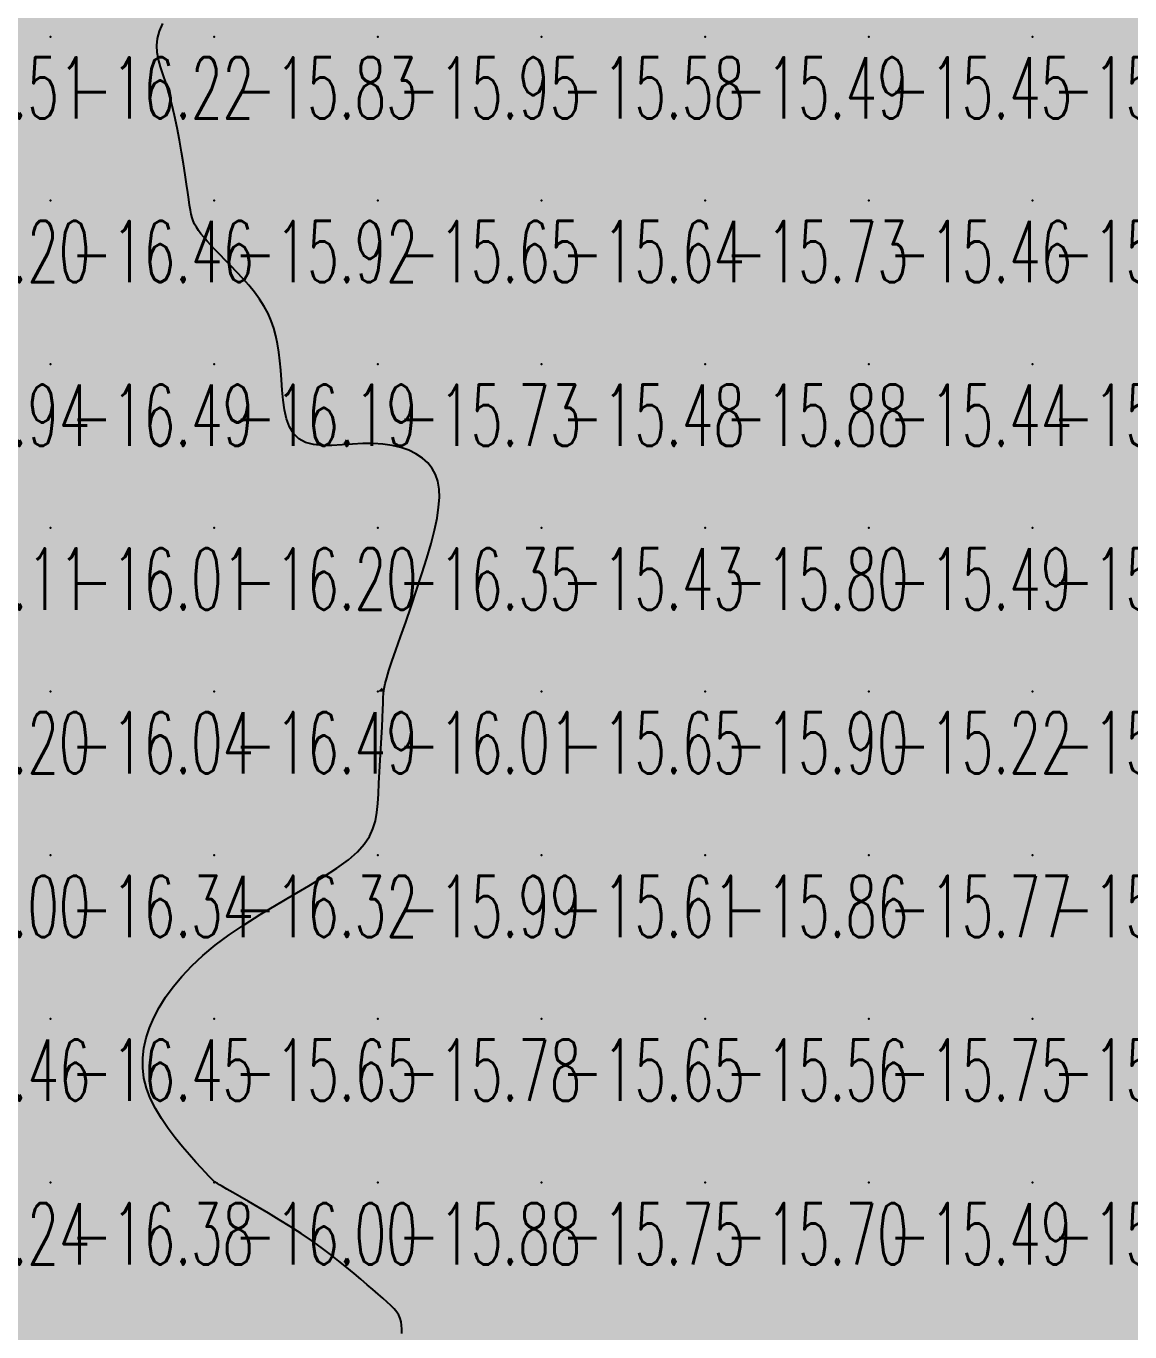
# Model space of a CAD drawing. Header units: millimetres. Extents: x 88261 to 90953, y 390274 to 392322.
# Drawn here: x 89508.8 to 89576.2, y 391338.1 to 391417.9 of the extents above; entities that cross this region are included whole.
import ezdxf
from ezdxf.enums import TextEntityAlignment as Align

# ---------------------------------------------------------------- set-up
doc = ezdxf.new("R2010")
doc.units = ezdxf.units.MM
doc.header["$LTSCALE"] = 25
for name, color, linetype in [('CN_03_00', 7, 'Continuous'), ('COTEAlt', 7, 'Continuous'), ('TN_COLORIAGE', 7, 'Continuous')]:
    doc.layers.add(name, color=color, linetype=linetype)
doc.styles.add('Simplex 1.0', font='Simplex.shx', dxfattribs={"width": 0.99, "height": 2.5})
doc.styles.get("Standard").update_dxf_attribs({"font": 'times.ttf'})

# ---------------------------------------------------------------- blocks, each defined once
blk = doc.blocks.new('COTE')
at = {"color": 0}
blk.add_point((0, 0), dxfattribs=at)
at = {"layer": 'COTEAlt'}
blk.add_attdef('ALT', text='', height=3.75, dxfattribs=at).set_placement((1.25, -1.25), align=Align.TOP_LEFT)

msp = doc.modelspace()

# ---------------------------------------------------------------- linework, layer by layer
at = {"layer": 'CN_03_00', "elevation": -16, "flags": 128}
msp.add_lwpolyline([(89531.718, 391338.021), (89531.71, 391338.289), (89531.698, 391338.527), (89531.671, 391338.742), (89531.617, 391338.944), (89531.527, 391339.139), (89531.401, 391339.332), (89531.24, 391339.528), (89531.045, 391339.731), (89530.816, 391339.946), (89530.555, 391340.177), (89530.264, 391340.427), (89529.943, 391340.703), (89529.593, 391341.006), (89529.212, 391341.336), (89528.799, 391341.688), (89528.353, 391342.061), (89527.87, 391342.451), (89527.351, 391342.856), (89526.793, 391343.272), (89526.194, 391343.696), (89525.556, 391344.126), (89524.893, 391344.553), (89524.223, 391344.971), (89523.563, 391345.371), (89522.931, 391345.747), (89522.345, 391346.089), (89521.821, 391346.392), (89521.378, 391346.646), (89521.028, 391346.847), (89520.764, 391347), (89520.573, 391347.11), (89520.443, 391347.186), (89520.363, 391347.233), (89520.319, 391347.259), (89520.299, 391347.27), (89520.292, 391347.273), (89520.285, 391347.276), (89520.269, 391347.289), (89520.234, 391347.321), (89520.172, 391347.383), (89520.073, 391347.485), (89519.927, 391347.638), (89519.726, 391347.852), (89519.461, 391348.137), (89519.126, 391348.5), (89518.737, 391348.933), (89518.313, 391349.426), (89517.873, 391349.967), (89517.437, 391350.546), (89517.023, 391351.151), (89516.652, 391351.772), (89516.343, 391352.397), (89516.111, 391353.017), (89515.958, 391353.632), (89515.881, 391354.244), (89515.878, 391354.854), (89515.946, 391355.464), (89516.083, 391356.076), (89516.287, 391356.691), (89516.554, 391357.312), (89516.883, 391357.938), (89517.277, 391358.57), (89517.738, 391359.205), (89518.269, 391359.842), (89518.874, 391360.48), (89519.555, 391361.116), (89520.315, 391361.748), (89521.157, 391362.376), (89522.079, 391362.998), (89523.057, 391363.61), (89524.061, 391364.211), (89525.062, 391364.799), (89526.03, 391365.37), (89526.937, 391365.923), (89527.753, 391366.455), (89528.448, 391366.963), (89529.001, 391367.447), (89529.423, 391367.916), (89529.734, 391368.38), (89529.952, 391368.85), (89530.097, 391369.336), (89530.187, 391369.849), (89530.242, 391370.399), (89530.281, 391370.996), (89530.32, 391371.647), (89530.36, 391372.336), (89530.4, 391373.042), (89530.439, 391373.747), (89530.476, 391374.429), (89530.508, 391375.068), (89530.534, 391375.644), (89530.554, 391376.137), (89530.566, 391376.535), (89530.579, 391376.861), (89530.599, 391377.147), (89530.636, 391377.423), (89530.698, 391377.723), (89530.792, 391378.076), (89530.928, 391378.515), (89531.114, 391379.071), (89531.353, 391379.765), (89531.637, 391380.579), (89531.952, 391381.481), (89532.282, 391382.442), (89532.616, 391383.433), (89532.939, 391384.424), (89533.238, 391385.385), (89533.498, 391386.286), (89533.708, 391387.104), (89533.865, 391387.839), (89533.965, 391388.497), (89534.009, 391389.086), (89533.993, 391389.611), (89533.915, 391390.08), (89533.775, 391390.498), (89533.571, 391390.872), (89533.3, 391391.207), (89532.969, 391391.504), (89532.58, 391391.76), (89532.14, 391391.976), (89531.652, 391392.148), (89531.123, 391392.276), (89530.557, 391392.359), (89529.959, 391392.395), (89529.335, 391392.387), (89528.698, 391392.35), (89528.063, 391392.306), (89527.445, 391392.274), (89526.858, 391392.274), (89526.316, 391392.326), (89525.833, 391392.451), (89525.426, 391392.669), (89525.103, 391392.993), (89524.857, 391393.411), (89524.675, 391393.905), (89524.546, 391394.457), (89524.458, 391395.047), (89524.397, 391395.658), (89524.352, 391396.271), (89524.312, 391396.867), (89524.264, 391397.432), (89524.203, 391397.967), (89524.124, 391398.475), (89524.023, 391398.961), (89523.894, 391399.429), (89523.734, 391399.882), (89523.538, 391400.327), (89523.3, 391400.765), (89523.02, 391401.201), (89522.703, 391401.633), (89522.36, 391402.056), (89522.002, 391402.467), (89521.637, 391402.864), (89521.275, 391403.241), (89520.927, 391403.596), (89520.603, 391403.926), (89520.31, 391404.227), (89520.048, 391404.502), (89519.816, 391404.755), (89519.613, 391404.988), (89519.437, 391405.206), (89519.287, 391405.411), (89519.16, 391405.606), (89519.055, 391405.796), (89518.971, 391405.984), (89518.903, 391406.182), (89518.846, 391406.4), (89518.796, 391406.651), (89518.747, 391406.947), (89518.696, 391407.3), (89518.637, 391407.721), (89518.565, 391408.223), (89518.478, 391408.811), (89518.374, 391409.472), (89518.256, 391410.183), (89518.124, 391410.924), (89517.98, 391411.676), (89517.825, 391412.417), (89517.659, 391413.126), (89517.485, 391413.784), (89517.306, 391414.375), (89517.131, 391414.906), (89516.975, 391415.392), (89516.849, 391415.843), (89516.766, 391416.275), (89516.739, 391416.699), (89516.78, 391417.128), (89516.903, 391417.576), (89517.115, 391418.051)], dxfattribs=at)
at = {"layer": 'TN_COLORIAGE', "color": 183}
for points in [[(89510.249, 391417.239, -16), (89515.901, 391417.239, -16), (89520.249, 391427.239, -16), (89520.249, 391421.942, -16)], [(89510.249, 391417.239, -16), (89510.249, 391420.593, -16), (89520.249, 391427.239, -16), (89517.207, 391427.239, -16)], [(89500.249, 391417.239, -16), (89505.628, 391422.619, -16), (89510.249, 391417.239, -16), (89510.249, 391420.593, -16)], [(89500.249, 391407.239, -16.22), (89510.249, 391407.239, -16.22), (89510.249, 391417.239, -16.22)], [(89500.249, 391417.239, -16.22), (89500.249, 391407.239, -16.22), (89510.249, 391417.239, -16.22)], [(89510.249, 391407.239, -16), (89517.566, 391414.556, -16), (89510.249, 391417.239, -16), (89515.901, 391417.239, -16)], [(89517.566, 391414.556, -16.461), (89518.748, 391407.239, -16.461), (89510.249, 391407.239, -16.461)], [(89510.249, 391407.239, -16), (89501.396, 391398.386, -16), (89500.249, 391407.239, -16), (89500.249, 391399.572, -16)], [(89510.249, 391397.239, -16), (89501.328, 391397.239, -16), (89510.249, 391407.239, -16), (89501.396, 391398.386, -16)], [(89510.249, 391397.239, -16), (89518.834, 391405.825, -16), (89510.249, 391407.239, -16), (89518.748, 391407.239, -16)], [(89510.249, 391397.239, -16), (89518.834, 391405.825, -16), (89520.249, 391397.239, -16), (89520.249, 391404.238, -16)], [(89523.788, 391400.779, -16.19), (89520.249, 391404.238, -16.19), (89520.249, 391397.239, -16.19)], [(89523.788, 391400.779, -16.19), (89524.401, 391397.239, -16.19), (89520.249, 391397.239, -16.19)], [(89500.249, 391387.239, -16.494), (89510.249, 391387.239, -16.494), (89510.249, 391397.239, -16.494)], [(89510.249, 391397.239, -16), (89501.328, 391397.239, -16), (89500.249, 391387.239, -16), (89500.249, 391393.737, -16)], [(89510.249, 391387.239, -16.19), (89520.249, 391387.239, -16.19), (89520.249, 391397.239, -16.19)], [(89510.249, 391397.239, -16.19), (89510.249, 391387.239, -16.19), (89520.249, 391397.239, -16.19)], [(89520.249, 391387.239, -16), (89524.476, 391391.467, -16), (89520.249, 391397.239, -16), (89524.401, 391397.239, -16)], [(89530.249, 391387.239, -16), (89530.249, 391392.908, -16), (89520.249, 391387.239, -16), (89524.476, 391391.467, -16)], [(89534.28, 391391.271, -16.35), (89530.249, 391392.908, -16.35), (89530.249, 391387.239, -16.35)], [(89534.053, 391387.239, -16.35), (89534.28, 391391.271, -16.35), (89530.249, 391387.239, -16.35)], [(89500.249, 391377.239, -16.013), (89510.249, 391377.239, -16.013), (89510.249, 391387.239, -16.013)], [(89500.249, 391387.239, -16.013), (89500.249, 391377.239, -16.013), (89510.249, 391387.239, -16.013)], [(89510.249, 391377.239, -16.196), (89520.249, 391377.239, -16.196), (89520.249, 391387.239, -16.196)], [(89510.249, 391387.239, -16.196), (89510.249, 391377.239, -16.196), (89520.249, 391387.239, -16.196)], [(89520.249, 391377.239, -16.35), (89530.249, 391377.239, -16.35), (89530.249, 391387.239, -16.35)], [(89520.249, 391387.239, -16.35), (89520.249, 391377.239, -16.35), (89530.249, 391387.239, -16.35)], [(89530.249, 391387.239, -16), (89534.053, 391387.239, -16), (89530.249, 391377.239, -16), (89530.496, 391377.487, -16)], [(89530.496, 391377.487, -16.014), (89530.644, 391377.239, -16.014), (89530.249, 391377.239, -16.014)], [(89500.249, 391367.239, -16.042), (89510.249, 391367.239, -16.042), (89510.249, 391377.239, -16.042)], [(89500.249, 391377.239, -16.042), (89500.249, 391367.239, -16.042), (89510.249, 391377.239, -16.042)], [(89510.249, 391367.239, -16.488), (89520.249, 391367.239, -16.488), (89520.249, 391377.239, -16.488)], [(89510.249, 391377.239, -16.488), (89510.249, 391367.239, -16.488), (89520.249, 391377.239, -16.488)], [(89520.249, 391367.239, -16), (89530.047, 391367.239, -16), (89530.249, 391377.239, -16), (89530.249, 391370.375, -16)], [(89520.249, 391377.239, -16.014), (89520.249, 391367.239, -16.014), (89530.249, 391377.239, -16.014)], [(89530.644, 391377.239, -16.014), (89530.249, 391370.375, -16.014), (89530.249, 391377.239, -16.014)], [(89500.249, 391357.239, -16.338), (89510.249, 391357.239, -16.338), (89510.249, 391367.239, -16.338)], [(89500.249, 391367.239, -16.338), (89500.249, 391357.239, -16.338), (89510.249, 391367.239, -16.338)], [(89510.249, 391357.239, -16), (89515.899, 391357.239, -16), (89520.249, 391367.239, -16), (89520.249, 391362.445, -16)], [(89510.249, 391367.239, -16.322), (89510.249, 391357.239, -16.322), (89520.249, 391367.239, -16.322)], [(89520.249, 391362.445, -16.322), (89530.047, 391367.239, -16.322), (89520.249, 391367.239, -16.322)], [(89500.249, 391347.239, -16.454), (89510.249, 391347.239, -16.454), (89510.249, 391357.239, -16.454)], [(89500.249, 391357.239, -16.454), (89500.249, 391347.239, -16.454), (89510.249, 391357.239, -16.454)], [(89510.249, 391357.239, -16), (89515.899, 391357.239, -16), (89510.249, 391347.239, -16), (89515.478, 391352.468, -16)], [(89510.249, 391347.239, -16), (89515.478, 391352.468, -16), (89520.249, 391347.239, -16), (89520.249, 391347.267, -16)], [(89510.249, 391347.239, -16), (89504.745, 391341.736, -16), (89500.249, 391347.239, -16), (89500.249, 391342.891, -16)], [(89510.249, 391347.239, -16), (89504.745, 391341.736, -16), (89510.249, 391337.239, -16), (89507.259, 391337.239, -16)], [(89510.249, 391337.239, -16.001), (89520.249, 391337.239, -16.001), (89520.249, 391347.239, -16.001)], [(89510.249, 391347.239, -16.001), (89510.249, 391337.239, -16.001), (89520.249, 391347.239, -16.001)], [(89520.293, 391347.283, -16.001), (89520.333, 391347.239, -16.001), (89520.249, 391347.239, -16.001)], [(89520.249, 391347.267, -16.001), (89520.293, 391347.283, -16.001), (89520.249, 391347.239, -16.001)], [(89520.249, 391337.239, -16), (89526.646, 391343.636, -16), (89520.249, 391347.239, -16), (89520.333, 391347.239, -16)], [(89520.249, 391337.239, -16), (89526.646, 391343.636, -16), (89530.249, 391337.239, -16), (89530.249, 391340.394, -16)], [(89532.017, 391339.007, -16.053), (89530.249, 391340.394, -16.053), (89530.249, 391337.239, -16.053)], [(89531.385, 391337.239, -16.053), (89532.017, 391339.007, -16.053), (89530.249, 391337.239, -16.053)]]:
    msp.add_solid(points, dxfattribs=at)
at = {"layer": 'TN_COLORIAGE', "color": 241}
for points in [[(89530.249, 391417.239, -15.616), (89540.249, 391417.239, -15.616), (89540.249, 391427.239, -15.616)], [(89530.249, 391418.534, -15.616), (89534.98, 391427.239, -15.616), (89530.249, 391417.239, -15.616), (89540.249, 391427.239, -15.616)], [(89540.249, 391417.239, -15.459), (89550.249, 391417.239, -15.459), (89550.249, 391427.239, -15.459)], [(89540.249, 391427.239, -15.459), (89540.249, 391417.239, -15.459), (89550.249, 391427.239, -15.459)], [(89550.249, 391417.239, -15.594), (89560.249, 391417.239, -15.594), (89560.249, 391427.239, -15.594)], [(89550.249, 391427.239, -15.594), (89550.249, 391417.239, -15.594), (89560.249, 391427.239, -15.594)], [(89560.249, 391417.239, -15.675), (89570.249, 391417.239, -15.675), (89570.249, 391427.239, -15.675)], [(89560.249, 391427.239, -15.675), (89560.249, 391417.239, -15.675), (89570.249, 391427.239, -15.675)], [(89570.249, 391417.239, -15), (89579.27, 391417.239, -15), (89580.249, 391427.239, -15), (89580.249, 391424.676, -15)], [(89570.249, 391427.239, -15.023), (89570.249, 391417.239, -15.023), (89580.249, 391427.239, -15.023)], [(89520.249, 391421.942, -15.831), (89515.901, 391417.239, -15.831), (89520.249, 391417.239, -15.831)], [(89520.249, 391421.942, -15.831), (89523.538, 391420.529, -15.831), (89520.249, 391417.239, -15.831)], [(89530.249, 391418.534, -15.831), (89523.538, 391420.529, -15.831), (89530.249, 391417.239, -15.831), (89520.249, 391417.239, -15.831)], [(89515.901, 391417.239, -15.831), (89517.566, 391414.556, -15.831), (89520.249, 391417.239, -15.831)], [(89518.748, 391407.239, -15.831), (89517.566, 391414.556, -15.831), (89520.249, 391407.239, -15.831), (89520.249, 391417.239, -15.831)], [(89520.249, 391407.239, -15.949), (89530.249, 391407.239, -15.949), (89530.249, 391417.239, -15.949)], [(89520.249, 391417.239, -15.949), (89520.249, 391407.239, -15.949), (89530.249, 391417.239, -15.949)], [(89530.249, 391407.239, -15.58), (89540.249, 391407.239, -15.58), (89540.249, 391417.239, -15.58)], [(89530.249, 391417.239, -15.58), (89530.249, 391407.239, -15.58), (89540.249, 391417.239, -15.58)], [(89540.249, 391407.239, -15.486), (89550.249, 391407.239, -15.486), (89550.249, 391417.239, -15.486)], [(89540.249, 391417.239, -15.486), (89540.249, 391407.239, -15.486), (89550.249, 391417.239, -15.486)], [(89550.249, 391407.239, -15.447), (89560.249, 391407.239, -15.447), (89560.249, 391417.239, -15.447)], [(89550.249, 391417.239, -15.447), (89550.249, 391407.239, -15.447), (89560.249, 391417.239, -15.447)], [(89560.249, 391407.239, -15.603), (89570.249, 391407.239, -15.603), (89570.249, 391417.239, -15.603)], [(89560.249, 391417.239, -15.603), (89560.249, 391407.239, -15.603), (89570.249, 391417.239, -15.603)], [(89570.249, 391417.239, -15), (89579.27, 391417.239, -15), (89570.249, 391407.239, -15), (89578.575, 391415.566, -15)], [(89570.249, 391407.239, -15), (89578.575, 391415.566, -15), (89580.249, 391407.239, -15), (89580.249, 391410.955, -15)], [(89518.748, 391407.239, -15.919), (89518.834, 391405.825, -15.919), (89520.249, 391407.239, -15.919)], [(89520.249, 391404.238, -15.919), (89518.834, 391405.825, -15.919), (89520.249, 391407.239, -15.919)], [(89520.249, 391404.238, -15.653), (89523.788, 391400.779, -15.653), (89520.249, 391407.239, -15.653), (89530.249, 391407.239, -15.653)], [(89524.401, 391397.239, -15.653), (89523.788, 391400.779, -15.653), (89530.249, 391397.239, -15.653), (89530.249, 391407.239, -15.653)], [(89530.249, 391397.239, -15.64), (89540.249, 391397.239, -15.64), (89540.249, 391407.239, -15.64)], [(89530.249, 391407.239, -15.64), (89530.249, 391397.239, -15.64), (89540.249, 391407.239, -15.64)], [(89540.249, 391397.239, -15.726), (89550.249, 391397.239, -15.726), (89550.249, 391407.239, -15.726)], [(89540.249, 391407.239, -15.726), (89540.249, 391397.239, -15.726), (89550.249, 391407.239, -15.726)], [(89550.249, 391397.239, -15.463), (89560.249, 391397.239, -15.463), (89560.249, 391407.239, -15.463)], [(89550.249, 391407.239, -15.463), (89550.249, 391397.239, -15.463), (89560.249, 391407.239, -15.463)], [(89560.249, 391397.239, -15.326), (89570.249, 391397.239, -15.326), (89570.249, 391407.239, -15.326)], [(89560.249, 391407.239, -15.326), (89560.249, 391397.239, -15.326), (89570.249, 391407.239, -15.326)], [(89570.249, 391397.239, -15.039), (89580.249, 391397.239, -15.039), (89580.249, 391407.239, -15.039)], [(89570.249, 391407.239, -15.039), (89570.249, 391397.239, -15.039), (89580.249, 391407.239, -15.039)], [(89524.401, 391397.239, -15.733), (89524.476, 391391.467, -15.733), (89530.249, 391397.239, -15.733)], [(89524.476, 391391.467, -15.733), (89530.249, 391392.908, -15.733), (89530.249, 391397.239, -15.733)], [(89530.249, 391392.908, -15.482), (89534.28, 391391.271, -15.482), (89530.249, 391397.239, -15.482), (89540.249, 391397.239, -15.482)], [(89534.28, 391391.271, -15.43), (89534.053, 391387.239, -15.43), (89540.249, 391397.239, -15.43), (89540.249, 391387.239, -15.43)], [(89540.249, 391387.239, -15.881), (89550.249, 391387.239, -15.881), (89550.249, 391397.239, -15.881)], [(89540.249, 391397.239, -15.881), (89540.249, 391387.239, -15.881), (89550.249, 391397.239, -15.881)], [(89550.249, 391387.239, -15.437), (89560.249, 391387.239, -15.437), (89560.249, 391397.239, -15.437)], [(89550.249, 391397.239, -15.437), (89550.249, 391387.239, -15.437), (89560.249, 391397.239, -15.437)], [(89560.249, 391387.239, -15.537), (89570.249, 391387.239, -15.537), (89570.249, 391397.239, -15.537)], [(89560.249, 391397.239, -15.537), (89560.249, 391387.239, -15.537), (89570.249, 391397.239, -15.537)], [(89570.249, 391387.239, -15.347), (89580.249, 391387.239, -15.347), (89580.249, 391397.239, -15.347)], [(89570.249, 391397.239, -15.347), (89570.249, 391387.239, -15.347), (89580.249, 391397.239, -15.347)], [(89530.644, 391377.239, -15.43), (89530.496, 391377.487, -15.43), (89540.249, 391377.239, -15.43), (89540.249, 391387.239, -15.43)], [(89530.496, 391377.487, -15.43), (89534.053, 391387.239, -15.43), (89540.249, 391387.239, -15.43)], [(89540.249, 391377.239, -15.802), (89550.249, 391377.239, -15.802), (89550.249, 391387.239, -15.802)], [(89540.249, 391387.239, -15.802), (89540.249, 391377.239, -15.802), (89550.249, 391387.239, -15.802)], [(89550.249, 391377.239, -15.493), (89560.249, 391377.239, -15.493), (89560.249, 391387.239, -15.493)], [(89550.249, 391387.239, -15.493), (89550.249, 391377.239, -15.493), (89560.249, 391387.239, -15.493)], [(89560.249, 391377.239, -15.71), (89570.249, 391377.239, -15.71), (89570.249, 391387.239, -15.71)], [(89560.249, 391387.239, -15.71), (89560.249, 391377.239, -15.71), (89570.249, 391387.239, -15.71)], [(89570.249, 391377.239, -15.114), (89580.249, 391377.239, -15.114), (89580.249, 391387.239, -15.114)], [(89570.249, 391387.239, -15.114), (89570.249, 391377.239, -15.114), (89580.249, 391387.239, -15.114)], [(89530.249, 391367.239, -15.648), (89540.249, 391367.239, -15.648), (89540.249, 391377.239, -15.648)], [(89530.249, 391370.375, -15.648), (89530.644, 391377.239, -15.648), (89530.249, 391367.239, -15.648), (89540.249, 391377.239, -15.648)], [(89540.249, 391367.239, -15.899), (89550.249, 391367.239, -15.899), (89550.249, 391377.239, -15.899)], [(89540.249, 391377.239, -15.899), (89540.249, 391367.239, -15.899), (89550.249, 391377.239, -15.899)], [(89550.249, 391367.239, -15.225), (89560.249, 391367.239, -15.225), (89560.249, 391377.239, -15.225)], [(89550.249, 391377.239, -15.225), (89550.249, 391367.239, -15.225), (89560.249, 391377.239, -15.225)], [(89560.249, 391367.239, -15.93), (89570.249, 391367.239, -15.93), (89570.249, 391377.239, -15.93)], [(89560.249, 391377.239, -15.93), (89560.249, 391367.239, -15.93), (89570.249, 391377.239, -15.93)], [(89570.249, 391367.239, -15), (89577.582, 391367.239, -15), (89580.249, 391377.239, -15), (89580.249, 391374.748, -15)], [(89570.249, 391377.239, -15.046), (89570.249, 391367.239, -15.046), (89580.249, 391377.239, -15.046)], [(89530.249, 391370.375, -15.993), (89530.047, 391367.239, -15.993), (89530.249, 391367.239, -15.993)], [(89520.249, 391357.239, -15.993), (89530.249, 391357.239, -15.993), (89530.249, 391367.239, -15.993)], [(89530.047, 391367.239, -15.651), (89520.249, 391362.445, -15.651), (89530.249, 391367.239, -15.651), (89520.249, 391357.239, -15.651)], [(89530.249, 391357.239, -15.615), (89540.249, 391357.239, -15.615), (89540.249, 391367.239, -15.615)], [(89530.249, 391367.239, -15.615), (89530.249, 391357.239, -15.615), (89540.249, 391367.239, -15.615)], [(89540.249, 391357.239, -15.864), (89550.249, 391357.239, -15.864), (89550.249, 391367.239, -15.864)], [(89540.249, 391367.239, -15.864), (89540.249, 391357.239, -15.864), (89550.249, 391367.239, -15.864)], [(89550.249, 391357.239, -15.77), (89560.249, 391357.239, -15.77), (89560.249, 391367.239, -15.77)], [(89550.249, 391367.239, -15.77), (89550.249, 391357.239, -15.77), (89560.249, 391367.239, -15.77)], [(89560.249, 391357.239, -15.382), (89570.249, 391357.239, -15.382), (89570.249, 391367.239, -15.382)], [(89560.249, 391367.239, -15.382), (89560.249, 391357.239, -15.382), (89570.249, 391367.239, -15.382)], [(89570.249, 391357.239, -15), (89578.049, 391365.039, -15), (89570.249, 391367.239, -15), (89577.582, 391367.239, -15)], [(89570.249, 391357.239, -15), (89578.049, 391365.039, -15), (89580.249, 391357.239, -15), (89580.249, 391362.554, -15)], [(89520.249, 391362.445, -15.651), (89515.899, 391357.239, -15.651), (89520.249, 391357.239, -15.651)], [(89520.249, 391347.267, -15.651), (89515.478, 391352.468, -15.651), (89520.249, 391357.239, -15.651)], [(89515.478, 391352.468, -15.651), (89515.899, 391357.239, -15.651), (89520.249, 391357.239, -15.651)], [(89520.293, 391347.283, -15.651), (89520.249, 391347.267, -15.651), (89530.249, 391357.239, -15.651), (89520.249, 391357.239, -15.651)], [(89520.333, 391347.239, -15.778), (89520.293, 391347.283, -15.778), (89530.249, 391347.239, -15.778), (89530.249, 391357.239, -15.778)], [(89530.249, 391347.239, -15.651), (89540.249, 391347.239, -15.651), (89540.249, 391357.239, -15.651)], [(89530.249, 391357.239, -15.651), (89530.249, 391347.239, -15.651), (89540.249, 391357.239, -15.651)], [(89540.249, 391347.239, -15.559), (89550.249, 391347.239, -15.559), (89550.249, 391357.239, -15.559)], [(89540.249, 391357.239, -15.559), (89540.249, 391347.239, -15.559), (89550.249, 391357.239, -15.559)], [(89550.249, 391347.239, -15.751), (89560.249, 391347.239, -15.751), (89560.249, 391357.239, -15.751)], [(89550.249, 391357.239, -15.751), (89550.249, 391347.239, -15.751), (89560.249, 391357.239, -15.751)], [(89560.249, 391347.239, -15.492), (89570.249, 391347.239, -15.492), (89570.249, 391357.239, -15.492)], [(89560.249, 391357.239, -15.492), (89560.249, 391347.239, -15.492), (89570.249, 391357.239, -15.492)], [(89570.249, 391347.239, -15.158), (89580.249, 391347.239, -15.158), (89580.249, 391357.239, -15.158)], [(89570.249, 391357.239, -15.158), (89570.249, 391347.239, -15.158), (89580.249, 391357.239, -15.158)], [(89520.333, 391347.239, -15.885), (89526.646, 391343.636, -15.885), (89530.249, 391347.239, -15.885)], [(89530.249, 391340.394, -15.885), (89526.646, 391343.636, -15.885), (89530.249, 391347.239, -15.885)], [(89530.249, 391340.394, -15.753), (89532.017, 391339.007, -15.753), (89530.249, 391347.239, -15.753), (89540.249, 391347.239, -15.753)], [(89532.017, 391339.007, -15.585), (89531.385, 391337.239, -15.585), (89540.249, 391347.239, -15.585), (89540.249, 391337.239, -15.585)], [(89540.249, 391337.239, -15.699), (89550.249, 391337.239, -15.699), (89550.249, 391347.239, -15.699)], [(89540.249, 391347.239, -15.699), (89540.249, 391337.239, -15.699), (89550.249, 391347.239, -15.699)], [(89550.249, 391337.239, -15.488), (89560.249, 391337.239, -15.488), (89560.249, 391347.239, -15.488)], [(89550.249, 391347.239, -15.488), (89550.249, 391337.239, -15.488), (89560.249, 391347.239, -15.488)], [(89560.249, 391337.239, -15.669), (89570.249, 391337.239, -15.669), (89570.249, 391347.239, -15.669)], [(89560.249, 391347.239, -15.669), (89560.249, 391337.239, -15.669), (89570.249, 391347.239, -15.669)], [(89570.249, 391337.239, -15.579), (89580.249, 391337.239, -15.579), (89580.249, 391347.239, -15.579)], [(89570.249, 391347.239, -15.579), (89570.249, 391337.239, -15.579), (89580.249, 391347.239, -15.579)]]:
    msp.add_solid(points, dxfattribs=at)

# ---------------------------------------------------------------- block references
at = {"layer": 'COTEAlt'}
ref = msp.add_blockref('COTE', (89500.249, 391417.239), dxfattribs=at)
ref.add_attrib('ALT', '-16.51', dxfattribs={"height": 3.75, "style": 'Simplex 1.0', "width": 0.6}).set_placement((89501.499, 391415.989), align=Align.TOP_LEFT)
ref = msp.add_blockref('COTE', (89510.249, 391417.239), dxfattribs=at)
ref.add_attrib('ALT', '-16.22', dxfattribs={"height": 3.75, "style": 'Simplex 1.0', "width": 0.6}).set_placement((89511.499, 391415.989), align=Align.TOP_LEFT)
ref = msp.add_blockref('COTE', (89520.249, 391417.239), dxfattribs=at)
ref.add_attrib('ALT', '-15.83', dxfattribs={"height": 3.75, "style": 'Simplex 1.0', "width": 0.6}).set_placement((89521.499, 391415.989), align=Align.TOP_LEFT)
ref = msp.add_blockref('COTE', (89530.249, 391417.239), dxfattribs=at)
ref.add_attrib('ALT', '-15.95', dxfattribs={"height": 3.75, "style": 'Simplex 1.0', "width": 0.6}).set_placement((89531.499, 391415.989), align=Align.TOP_LEFT)
ref = msp.add_blockref('COTE', (89540.249, 391417.239), dxfattribs=at)
ref.add_attrib('ALT', '-15.58', dxfattribs={"height": 3.75, "style": 'Simplex 1.0', "width": 0.6}).set_placement((89541.499, 391415.989), align=Align.TOP_LEFT)
ref = msp.add_blockref('COTE', (89550.249, 391417.239), dxfattribs=at)
ref.add_attrib('ALT', '-15.49', dxfattribs={"height": 3.75, "style": 'Simplex 1.0', "width": 0.6}).set_placement((89551.499, 391415.989), align=Align.TOP_LEFT)
ref = msp.add_blockref('COTE', (89560.249, 391417.239), dxfattribs=at)
ref.add_attrib('ALT', '-15.45', dxfattribs={"height": 3.75, "style": 'Simplex 1.0', "width": 0.6}).set_placement((89561.499, 391415.989), align=Align.TOP_LEFT)
ref = msp.add_blockref('COTE', (89570.249, 391417.239), dxfattribs=at)
ref.add_attrib('ALT', '-15.60', dxfattribs={"height": 3.75, "style": 'Simplex 1.0', "width": 0.6}).set_placement((89571.499, 391415.989), align=Align.TOP_LEFT)
ref = msp.add_blockref('COTE', (89500.249, 391407.239), dxfattribs=at)
ref.add_attrib('ALT', '-16.20', dxfattribs={"height": 3.75, "style": 'Simplex 1.0', "width": 0.6}).set_placement((89501.499, 391405.989), align=Align.TOP_LEFT)
ref = msp.add_blockref('COTE', (89510.249, 391407.239), dxfattribs=at)
ref.add_attrib('ALT', '-16.46', dxfattribs={"height": 3.75, "style": 'Simplex 1.0', "width": 0.6}).set_placement((89511.499, 391405.989), align=Align.TOP_LEFT)
ref = msp.add_blockref('COTE', (89520.249, 391407.239), dxfattribs=at)
ref.add_attrib('ALT', '-15.92', dxfattribs={"height": 3.75, "style": 'Simplex 1.0', "width": 0.6}).set_placement((89521.499, 391405.989), align=Align.TOP_LEFT)
ref = msp.add_blockref('COTE', (89530.249, 391407.239), dxfattribs=at)
ref.add_attrib('ALT', '-15.65', dxfattribs={"height": 3.75, "style": 'Simplex 1.0', "width": 0.6}).set_placement((89531.499, 391405.989), align=Align.TOP_LEFT)
ref = msp.add_blockref('COTE', (89540.249, 391407.239), dxfattribs=at)
ref.add_attrib('ALT', '-15.64', dxfattribs={"height": 3.75, "style": 'Simplex 1.0', "width": 0.6}).set_placement((89541.499, 391405.989), align=Align.TOP_LEFT)
ref = msp.add_blockref('COTE', (89550.249, 391407.239), dxfattribs=at)
ref.add_attrib('ALT', '-15.73', dxfattribs={"height": 3.75, "style": 'Simplex 1.0', "width": 0.6}).set_placement((89551.499, 391405.989), align=Align.TOP_LEFT)
ref = msp.add_blockref('COTE', (89560.249, 391407.239), dxfattribs=at)
ref.add_attrib('ALT', '-15.46', dxfattribs={"height": 3.75, "style": 'Simplex 1.0', "width": 0.6}).set_placement((89561.499, 391405.989), align=Align.TOP_LEFT)
ref = msp.add_blockref('COTE', (89570.249, 391407.239), dxfattribs=at)
ref.add_attrib('ALT', '-15.33', dxfattribs={"height": 3.75, "style": 'Simplex 1.0', "width": 0.6}).set_placement((89571.499, 391405.989), align=Align.TOP_LEFT)
ref = msp.add_blockref('COTE', (89500.249, 391397.239), dxfattribs=at)
ref.add_attrib('ALT', '-15.94', dxfattribs={"height": 3.75, "style": 'Simplex 1.0', "width": 0.6}).set_placement((89501.499, 391395.989), align=Align.TOP_LEFT)
ref = msp.add_blockref('COTE', (89510.249, 391397.239), dxfattribs=at)
ref.add_attrib('ALT', '-16.49', dxfattribs={"height": 3.75, "style": 'Simplex 1.0', "width": 0.6}).set_placement((89511.499, 391395.989), align=Align.TOP_LEFT)
ref = msp.add_blockref('COTE', (89520.249, 391397.239), dxfattribs=at)
ref.add_attrib('ALT', '-16.19', dxfattribs={"height": 3.75, "style": 'Simplex 1.0', "width": 0.6}).set_placement((89521.499, 391395.989), align=Align.TOP_LEFT)
ref = msp.add_blockref('COTE', (89530.249, 391397.239), dxfattribs=at)
ref.add_attrib('ALT', '-15.73', dxfattribs={"height": 3.75, "style": 'Simplex 1.0', "width": 0.6}).set_placement((89531.499, 391395.989), align=Align.TOP_LEFT)
ref = msp.add_blockref('COTE', (89540.249, 391397.239), dxfattribs=at)
ref.add_attrib('ALT', '-15.48', dxfattribs={"height": 3.75, "style": 'Simplex 1.0', "width": 0.6}).set_placement((89541.499, 391395.989), align=Align.TOP_LEFT)
ref = msp.add_blockref('COTE', (89550.249, 391397.239), dxfattribs=at)
ref.add_attrib('ALT', '-15.88', dxfattribs={"height": 3.75, "style": 'Simplex 1.0', "width": 0.6}).set_placement((89551.499, 391395.989), align=Align.TOP_LEFT)
ref = msp.add_blockref('COTE', (89560.249, 391397.239), dxfattribs=at)
ref.add_attrib('ALT', '-15.44', dxfattribs={"height": 3.75, "style": 'Simplex 1.0', "width": 0.6}).set_placement((89561.499, 391395.989), align=Align.TOP_LEFT)
ref = msp.add_blockref('COTE', (89570.249, 391397.239), dxfattribs=at)
ref.add_attrib('ALT', '-15.54', dxfattribs={"height": 3.75, "style": 'Simplex 1.0', "width": 0.6}).set_placement((89571.499, 391395.989), align=Align.TOP_LEFT)
ref = msp.add_blockref('COTE', (89500.249, 391387.239), dxfattribs=at)
ref.add_attrib('ALT', '-16.11', dxfattribs={"height": 3.75, "style": 'Simplex 1.0', "width": 0.6}).set_placement((89501.499, 391385.989), align=Align.TOP_LEFT)
ref = msp.add_blockref('COTE', (89510.249, 391387.239), dxfattribs=at)
ref.add_attrib('ALT', '-16.01', dxfattribs={"height": 3.75, "style": 'Simplex 1.0', "width": 0.6}).set_placement((89511.499, 391385.989), align=Align.TOP_LEFT)
ref = msp.add_blockref('COTE', (89520.249, 391387.239), dxfattribs=at)
ref.add_attrib('ALT', '-16.20', dxfattribs={"height": 3.75, "style": 'Simplex 1.0', "width": 0.6}).set_placement((89521.499, 391385.989), align=Align.TOP_LEFT)
ref = msp.add_blockref('COTE', (89530.249, 391387.239), dxfattribs=at)
ref.add_attrib('ALT', '-16.35', dxfattribs={"height": 3.75, "style": 'Simplex 1.0', "width": 0.6}).set_placement((89531.499, 391385.989), align=Align.TOP_LEFT)
ref = msp.add_blockref('COTE', (89540.249, 391387.239), dxfattribs=at)
ref.add_attrib('ALT', '-15.43', dxfattribs={"height": 3.75, "style": 'Simplex 1.0', "width": 0.6}).set_placement((89541.499, 391385.989), align=Align.TOP_LEFT)
ref = msp.add_blockref('COTE', (89550.249, 391387.239), dxfattribs=at)
ref.add_attrib('ALT', '-15.80', dxfattribs={"height": 3.75, "style": 'Simplex 1.0', "width": 0.6}).set_placement((89551.499, 391385.989), align=Align.TOP_LEFT)
ref = msp.add_blockref('COTE', (89560.249, 391387.239), dxfattribs=at)
ref.add_attrib('ALT', '-15.49', dxfattribs={"height": 3.75, "style": 'Simplex 1.0', "width": 0.6}).set_placement((89561.499, 391385.989), align=Align.TOP_LEFT)
ref = msp.add_blockref('COTE', (89570.249, 391387.239), dxfattribs=at)
ref.add_attrib('ALT', '-15.71', dxfattribs={"height": 3.75, "style": 'Simplex 1.0', "width": 0.6}).set_placement((89571.499, 391385.989), align=Align.TOP_LEFT)
ref = msp.add_blockref('COTE', (89500.249, 391377.239), dxfattribs=at)
ref.add_attrib('ALT', '-16.20', dxfattribs={"height": 3.75, "style": 'Simplex 1.0', "width": 0.6}).set_placement((89501.499, 391375.989), align=Align.TOP_LEFT)
ref = msp.add_blockref('COTE', (89510.249, 391377.239), dxfattribs=at)
ref.add_attrib('ALT', '-16.04', dxfattribs={"height": 3.75, "style": 'Simplex 1.0', "width": 0.6}).set_placement((89511.499, 391375.989), align=Align.TOP_LEFT)
ref = msp.add_blockref('COTE', (89520.249, 391377.239), dxfattribs=at)
ref.add_attrib('ALT', '-16.49', dxfattribs={"height": 3.75, "style": 'Simplex 1.0', "width": 0.6}).set_placement((89521.499, 391375.989), align=Align.TOP_LEFT)
ref = msp.add_blockref('COTE', (89530.249, 391377.239), dxfattribs=at)
ref.add_attrib('ALT', '-16.01', dxfattribs={"height": 3.75, "style": 'Simplex 1.0', "width": 0.6}).set_placement((89531.499, 391375.989), align=Align.TOP_LEFT)
ref = msp.add_blockref('COTE', (89540.249, 391377.239), dxfattribs=at)
ref.add_attrib('ALT', '-15.65', dxfattribs={"height": 3.75, "style": 'Simplex 1.0', "width": 0.6}).set_placement((89541.499, 391375.989), align=Align.TOP_LEFT)
ref = msp.add_blockref('COTE', (89550.249, 391377.239), dxfattribs=at)
ref.add_attrib('ALT', '-15.90', dxfattribs={"height": 3.75, "style": 'Simplex 1.0', "width": 0.6}).set_placement((89551.499, 391375.989), align=Align.TOP_LEFT)
ref = msp.add_blockref('COTE', (89560.249, 391377.239), dxfattribs=at)
ref.add_attrib('ALT', '-15.22', dxfattribs={"height": 3.75, "style": 'Simplex 1.0', "width": 0.6}).set_placement((89561.499, 391375.989), align=Align.TOP_LEFT)
ref = msp.add_blockref('COTE', (89570.249, 391377.239), dxfattribs=at)
ref.add_attrib('ALT', '-15.93', dxfattribs={"height": 3.75, "style": 'Simplex 1.0', "width": 0.6}).set_placement((89571.499, 391375.989), align=Align.TOP_LEFT)
ref = msp.add_blockref('COTE', (89500.249, 391367.239), dxfattribs=at)
ref.add_attrib('ALT', '-16.00', dxfattribs={"height": 3.75, "style": 'Simplex 1.0', "width": 0.6}).set_placement((89501.499, 391365.989), align=Align.TOP_LEFT)
ref = msp.add_blockref('COTE', (89510.249, 391367.239), dxfattribs=at)
ref.add_attrib('ALT', '-16.34', dxfattribs={"height": 3.75, "style": 'Simplex 1.0', "width": 0.6}).set_placement((89511.499, 391365.989), align=Align.TOP_LEFT)
ref = msp.add_blockref('COTE', (89520.249, 391367.239), dxfattribs=at)
ref.add_attrib('ALT', '-16.32', dxfattribs={"height": 3.75, "style": 'Simplex 1.0', "width": 0.6}).set_placement((89521.499, 391365.989), align=Align.TOP_LEFT)
ref = msp.add_blockref('COTE', (89530.249, 391367.239), dxfattribs=at)
ref.add_attrib('ALT', '-15.99', dxfattribs={"height": 3.75, "style": 'Simplex 1.0', "width": 0.6}).set_placement((89531.499, 391365.989), align=Align.TOP_LEFT)
ref = msp.add_blockref('COTE', (89540.249, 391367.239), dxfattribs=at)
ref.add_attrib('ALT', '-15.61', dxfattribs={"height": 3.75, "style": 'Simplex 1.0', "width": 0.6}).set_placement((89541.499, 391365.989), align=Align.TOP_LEFT)
ref = msp.add_blockref('COTE', (89550.249, 391367.239), dxfattribs=at)
ref.add_attrib('ALT', '-15.86', dxfattribs={"height": 3.75, "style": 'Simplex 1.0', "width": 0.6}).set_placement((89551.499, 391365.989), align=Align.TOP_LEFT)
ref = msp.add_blockref('COTE', (89560.249, 391367.239), dxfattribs=at)
ref.add_attrib('ALT', '-15.77', dxfattribs={"height": 3.75, "style": 'Simplex 1.0', "width": 0.6}).set_placement((89561.499, 391365.989), align=Align.TOP_LEFT)
ref = msp.add_blockref('COTE', (89570.249, 391367.239), dxfattribs=at)
ref.add_attrib('ALT', '-15.38', dxfattribs={"height": 3.75, "style": 'Simplex 1.0', "width": 0.6}).set_placement((89571.499, 391365.989), align=Align.TOP_LEFT)
ref = msp.add_blockref('COTE', (89500.249, 391357.239), dxfattribs=at)
ref.add_attrib('ALT', '-16.46', dxfattribs={"height": 3.75, "style": 'Simplex 1.0', "width": 0.6}).set_placement((89501.499, 391355.989), align=Align.TOP_LEFT)
ref = msp.add_blockref('COTE', (89510.249, 391357.239), dxfattribs=at)
ref.add_attrib('ALT', '-16.45', dxfattribs={"height": 3.75, "style": 'Simplex 1.0', "width": 0.6}).set_placement((89511.499, 391355.989), align=Align.TOP_LEFT)
ref = msp.add_blockref('COTE', (89520.249, 391357.239), dxfattribs=at)
ref.add_attrib('ALT', '-15.65', dxfattribs={"height": 3.75, "style": 'Simplex 1.0', "width": 0.6}).set_placement((89521.499, 391355.989), align=Align.TOP_LEFT)
ref = msp.add_blockref('COTE', (89530.249, 391357.239), dxfattribs=at)
ref.add_attrib('ALT', '-15.78', dxfattribs={"height": 3.75, "style": 'Simplex 1.0', "width": 0.6}).set_placement((89531.499, 391355.989), align=Align.TOP_LEFT)
ref = msp.add_blockref('COTE', (89540.249, 391357.239), dxfattribs=at)
ref.add_attrib('ALT', '-15.65', dxfattribs={"height": 3.75, "style": 'Simplex 1.0', "width": 0.6}).set_placement((89541.499, 391355.989), align=Align.TOP_LEFT)
ref = msp.add_blockref('COTE', (89550.249, 391357.239), dxfattribs=at)
ref.add_attrib('ALT', '-15.56', dxfattribs={"height": 3.75, "style": 'Simplex 1.0', "width": 0.6}).set_placement((89551.499, 391355.989), align=Align.TOP_LEFT)
ref = msp.add_blockref('COTE', (89560.249, 391357.239), dxfattribs=at)
ref.add_attrib('ALT', '-15.75', dxfattribs={"height": 3.75, "style": 'Simplex 1.0', "width": 0.6}).set_placement((89561.499, 391355.989), align=Align.TOP_LEFT)
ref = msp.add_blockref('COTE', (89570.249, 391357.239), dxfattribs=at)
ref.add_attrib('ALT', '-15.49', dxfattribs={"height": 3.75, "style": 'Simplex 1.0', "width": 0.6}).set_placement((89571.499, 391355.989), align=Align.TOP_LEFT)
ref = msp.add_blockref('COTE', (89500.249, 391347.239), dxfattribs=at)
ref.add_attrib('ALT', '-16.24', dxfattribs={"height": 3.75, "style": 'Simplex 1.0', "width": 0.6}).set_placement((89501.499, 391345.989), align=Align.TOP_LEFT)
ref = msp.add_blockref('COTE', (89510.249, 391347.239), dxfattribs=at)
ref.add_attrib('ALT', '-16.38', dxfattribs={"height": 3.75, "style": 'Simplex 1.0', "width": 0.6}).set_placement((89511.499, 391345.989), align=Align.TOP_LEFT)
ref = msp.add_blockref('COTE', (89520.249, 391347.239), dxfattribs=at)
ref.add_attrib('ALT', '-16.00', dxfattribs={"height": 3.75, "style": 'Simplex 1.0', "width": 0.6}).set_placement((89521.499, 391345.989), align=Align.TOP_LEFT)
ref = msp.add_blockref('COTE', (89530.249, 391347.239), dxfattribs=at)
ref.add_attrib('ALT', '-15.88', dxfattribs={"height": 3.75, "style": 'Simplex 1.0', "width": 0.6}).set_placement((89531.499, 391345.989), align=Align.TOP_LEFT)
ref = msp.add_blockref('COTE', (89540.249, 391347.239), dxfattribs=at)
ref.add_attrib('ALT', '-15.75', dxfattribs={"height": 3.75, "style": 'Simplex 1.0', "width": 0.6}).set_placement((89541.499, 391345.989), align=Align.TOP_LEFT)
ref = msp.add_blockref('COTE', (89550.249, 391347.239), dxfattribs=at)
ref.add_attrib('ALT', '-15.70', dxfattribs={"height": 3.75, "style": 'Simplex 1.0', "width": 0.6}).set_placement((89551.499, 391345.989), align=Align.TOP_LEFT)
ref = msp.add_blockref('COTE', (89560.249, 391347.239), dxfattribs=at)
ref.add_attrib('ALT', '-15.49', dxfattribs={"height": 3.75, "style": 'Simplex 1.0', "width": 0.6}).set_placement((89561.499, 391345.989), align=Align.TOP_LEFT)
ref = msp.add_blockref('COTE', (89570.249, 391347.239), dxfattribs=at)
ref.add_attrib('ALT', '-15.67', dxfattribs={"height": 3.75, "style": 'Simplex 1.0', "width": 0.6}).set_placement((89571.499, 391345.989), align=Align.TOP_LEFT)

doc.saveas('drawing.dxf')
